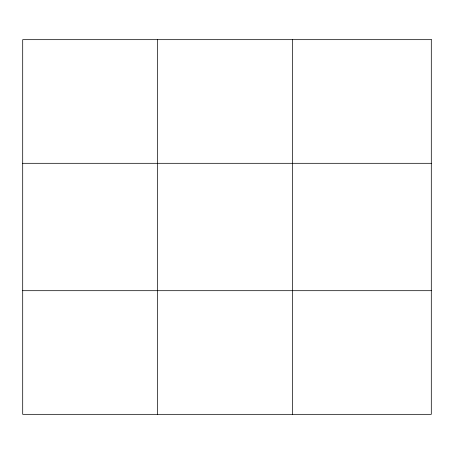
<?xml version="1.0" encoding="UTF-8"?>
<svg xmlns="http://www.w3.org/2000/svg" width="454" height="454" viewBox="0 0 454 454"><rect width="100%" height="100%" fill="white"/><g stroke="black" fill="none" stroke-linecap="round" stroke-linejoin="round"><path stroke-width="0.68" d="M157.538 414.332L157.538 39.668M292.376 414.332L292.376 39.668M22.7 163.309L431.3 163.309M22.7 290.691L431.3 290.691M431.3 39.668L431.3 414.332L22.7 414.332L22.7 39.668L431.3 39.668"/></g></svg>
